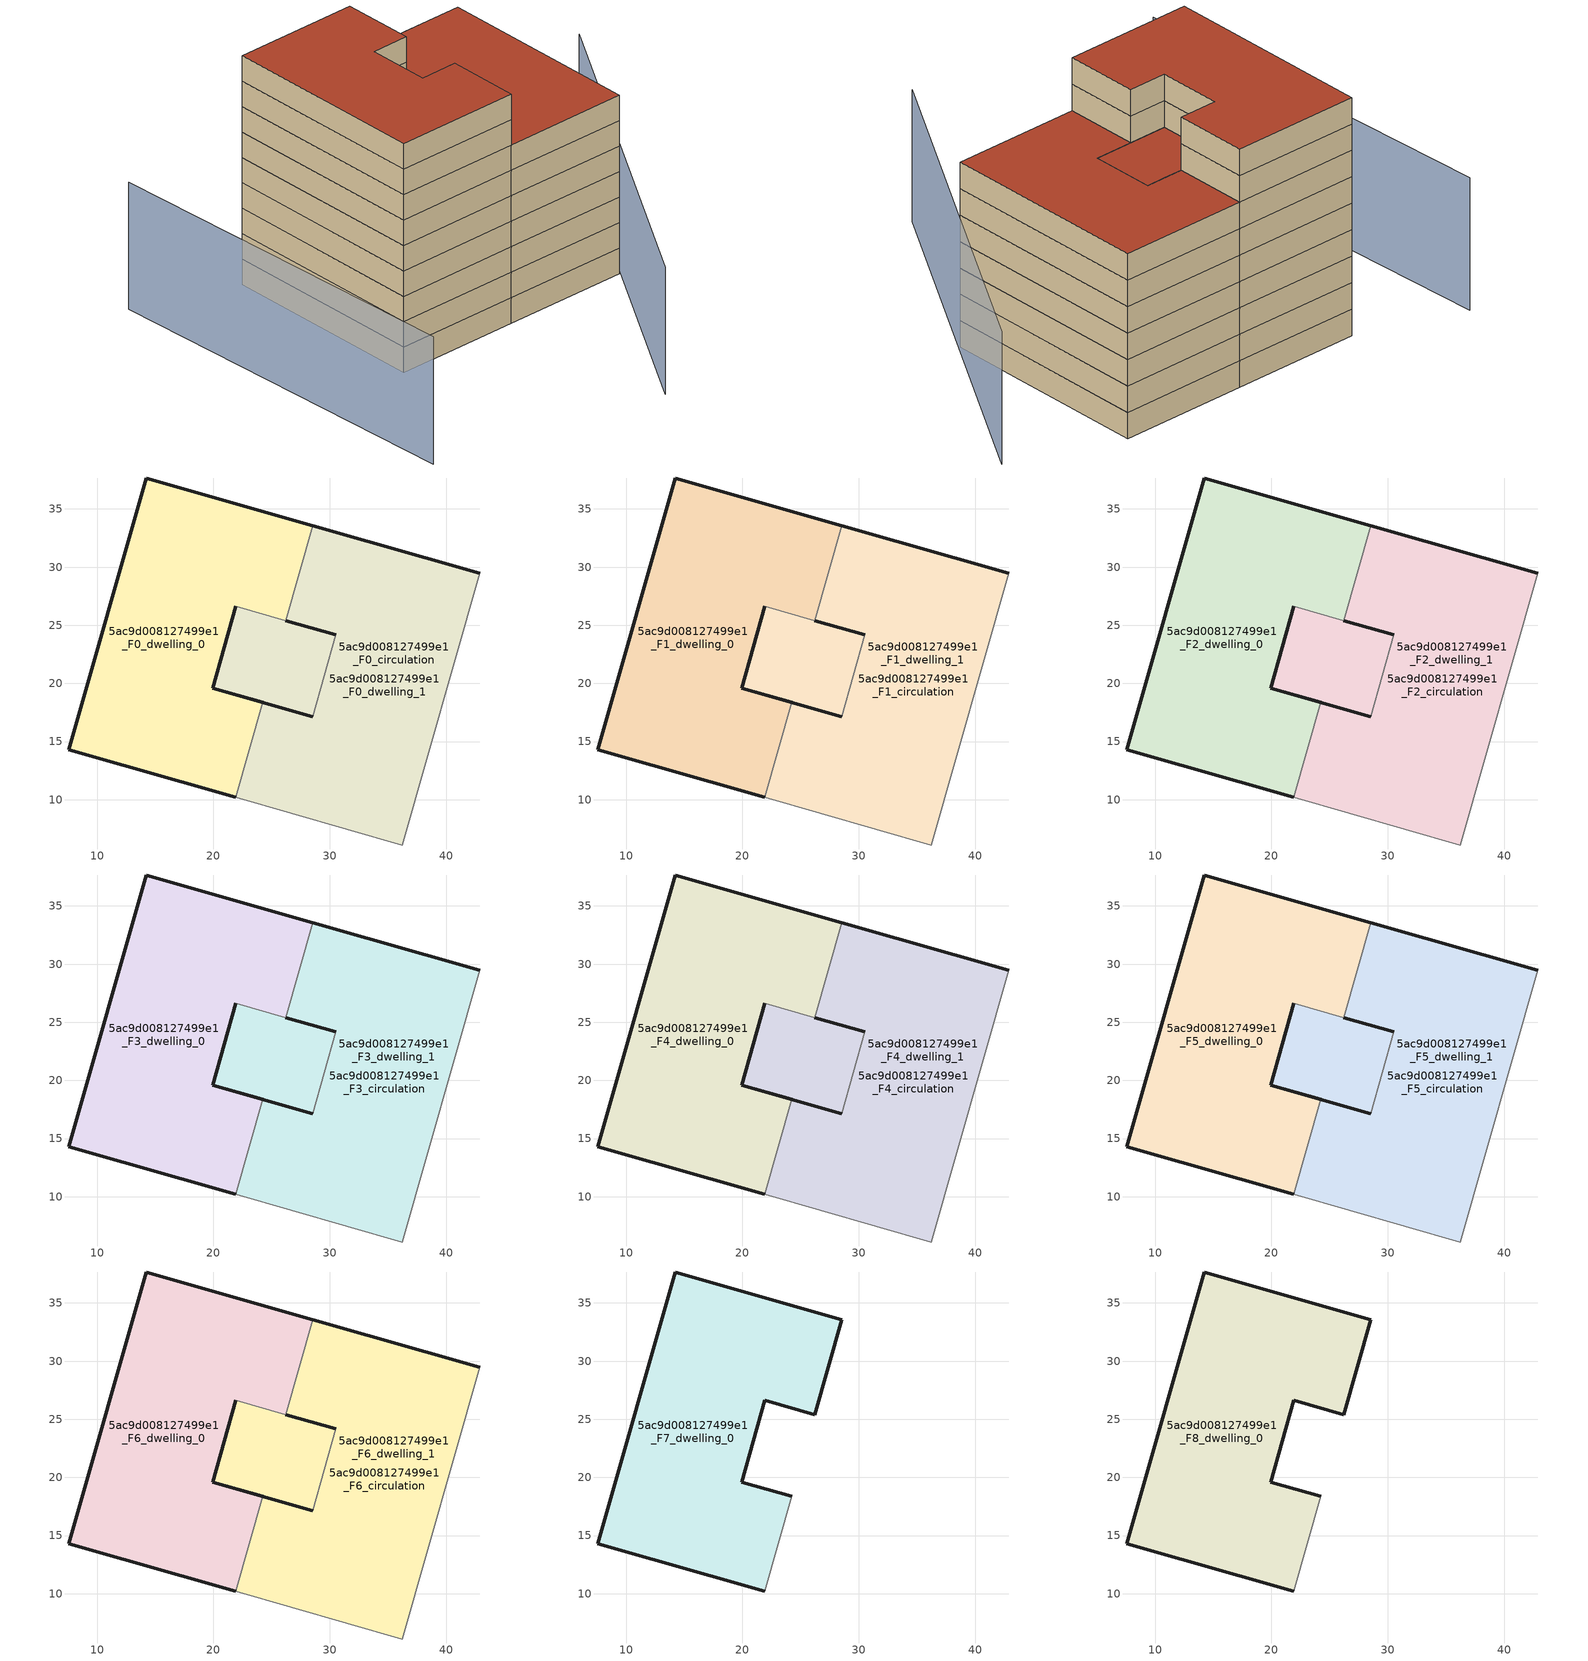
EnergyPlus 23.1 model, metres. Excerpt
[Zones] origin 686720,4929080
5ac9d008127499e1_F0_dwelling_0
 floor ground (EU_floor_Construction): 28.55,33.58 26.22,25.39 21.92,26.62 19.92,19.6 24.22,18.38 21.89,10.19 7.55,14.28 14.21,37.66 z0
 wall outside (EU_wall_Construction): 24.22,18.38 19.92,19.6 21.92,26.62 / 28.55,33.58 14.21,37.66 7.55,14.28 21.89,10.19 z0:3
 wall to 5ac9d008127499e1_F0_dwelling_1 (EU_wall_Construction): 21.89,10.19 24.22,18.38 / 26.22,25.39 28.55,33.58 z0:3
 wall to 5ac9d008127499e1_F0_circulation (EU_wall_Construction): 21.92,26.62 26.22,25.39 z0:3
5ac9d008127499e1_F0_dwelling_1
 floor ground (EU_floor_Construction): 30.52,24.17 28.53,17.15 19.92,19.6 21.92,26.62 28.39,24.78 z0; 42.89,29.49 36.23,6.11 21.89,10.19 24.22,18.38 28.53,17.15 30.52,24.17 28.39,24.78 26.22,25.39 28.55,33.58 z0
 wall outside (EU_wall_Construction): 42.89,29.49 28.55,33.58 / 26.22,25.39 30.52,24.17 z0:3
 wall adiabatic (EU_wall_Construction): 30.52,24.17 28.53,17.15 24.22,18.38 / 21.89,10.19 36.23,6.11 42.89,29.49 z0:3
5ac9d008127499e1_F0_circulation
 floor ground (EU_floor_Construction): 30.52,24.17 28.53,17.15 19.92,19.6 21.92,26.62 28.39,24.78 z0; 42.89,29.49 36.23,6.11 21.89,10.19 24.22,18.38 28.53,17.15 30.52,24.17 28.39,24.78 26.22,25.39 28.55,33.58 z0
 wall outside (EU_wall_Construction): 21.92,26.62 19.92,19.6 28.53,17.15 / 30.52,24.17 26.22,25.39 z0:3
 wall adiabatic (EU_wall_Construction): 28.53,17.15 30.52,24.17 z0:3
5ac9d008127499e1_F1_dwelling_0
 floor to 5ac9d008127499e1_F0_dwelling_0 (EU_floor_Construction): 28.55,33.58 26.22,25.39 21.92,26.62 19.92,19.6 24.22,18.38 21.89,10.19 7.55,14.28 14.21,37.66 z3
 wall outside (EU_wall_Construction): 24.22,18.38 19.92,19.6 21.92,26.62 / 28.55,33.58 14.21,37.66 7.55,14.28 21.89,10.19 z3:6
 wall to 5ac9d008127499e1_F1_dwelling_1 (EU_wall_Construction): 21.89,10.19 24.22,18.38 / 26.22,25.39 28.55,33.58 z3:6
 wall to 5ac9d008127499e1_F1_circulation (EU_wall_Construction): 21.92,26.62 26.22,25.39 z3:6
5ac9d008127499e1_F1_dwelling_1
 floor to 5ac9d008127499e1_F0_dwelling_1 (EU_floor_Construction): 42.89,29.49 36.23,6.11 21.89,10.19 24.22,18.38 28.53,17.15 30.52,24.17 28.39,24.78 26.22,25.39 28.55,33.58 z3; 30.52,24.17 28.53,17.15 24.22,18.38 19.92,19.6 21.92,26.62 26.22,25.39 28.39,24.78 z3
 wall outside (EU_wall_Construction): 42.89,29.49 28.55,33.58 / 26.22,25.39 30.52,24.17 z3:6
 wall adiabatic (EU_wall_Construction): 30.52,24.17 28.53,17.15 24.22,18.38 / 21.89,10.19 36.23,6.11 42.89,29.49 z3:6
5ac9d008127499e1_F1_circulation
 floor to 5ac9d008127499e1_F0_circulation (EU_floor_Construction): 30.52,24.17 28.53,17.15 19.92,19.6 21.92,26.62 28.39,24.78 z3; 42.89,29.49 36.23,6.11 21.89,10.19 24.22,18.38 28.53,17.15 30.52,24.17 26.22,25.39 28.55,33.58 z3
 wall outside (EU_wall_Construction): 21.92,26.62 19.92,19.6 28.53,17.15 / 30.52,24.17 26.22,25.39 z3:6
 wall adiabatic (EU_wall_Construction): 28.53,17.15 30.52,24.17 z3:6
5ac9d008127499e1_F2_dwelling_0
 floor to 5ac9d008127499e1_F1_dwelling_0 (EU_floor_Construction): 28.55,33.58 26.22,25.39 21.92,26.62 19.92,19.6 24.22,18.38 21.89,10.19 7.55,14.28 14.21,37.66 z6
 wall outside (EU_wall_Construction): 24.22,18.38 19.92,19.6 21.92,26.62 / 28.55,33.58 14.21,37.66 7.55,14.28 21.89,10.19 z6:9
 wall to 5ac9d008127499e1_F2_dwelling_1 (EU_wall_Construction): 21.89,10.19 24.22,18.38 / 26.22,25.39 28.55,33.58 z6:9
 wall to 5ac9d008127499e1_F2_circulation (EU_wall_Construction): 21.92,26.62 26.22,25.39 z6:9
5ac9d008127499e1_F2_dwelling_1
 floor to 5ac9d008127499e1_F1_dwelling_1 (EU_floor_Construction): 42.89,29.49 36.23,6.11 21.89,10.19 24.22,18.38 28.53,17.15 30.52,24.17 28.39,24.78 26.22,25.39 28.55,33.58 z6; 30.52,24.17 28.53,17.15 24.22,18.38 19.92,19.6 21.92,26.62 26.22,25.39 28.39,24.78 z6
 wall outside (EU_wall_Construction): 42.89,29.49 28.55,33.58 / 26.22,25.39 30.52,24.17 z6:9
 wall adiabatic (EU_wall_Construction): 30.52,24.17 28.53,17.15 24.22,18.38 / 21.89,10.19 36.23,6.11 42.89,29.49 z6:9
5ac9d008127499e1_F2_circulation
 floor to 5ac9d008127499e1_F1_circulation (EU_floor_Construction): 30.52,24.17 28.53,17.15 19.92,19.6 21.92,26.62 28.39,24.78 z6; 42.89,29.49 36.23,6.11 21.89,10.19 24.22,18.38 28.53,17.15 30.52,24.17 26.22,25.39 28.55,33.58 z6
 wall outside (EU_wall_Construction): 21.92,26.62 19.92,19.6 28.53,17.15 / 30.52,24.17 26.22,25.39 z6:9
 wall adiabatic (EU_wall_Construction): 28.53,17.15 30.52,24.17 z6:9
5ac9d008127499e1_F3_dwelling_0
 floor to 5ac9d008127499e1_F2_dwelling_0 (EU_floor_Construction): 28.55,33.58 26.22,25.39 21.92,26.62 19.92,19.6 24.22,18.38 21.89,10.19 7.55,14.28 14.21,37.66 z9
 wall outside (EU_wall_Construction): 24.22,18.38 19.92,19.6 21.92,26.62 / 28.55,33.58 14.21,37.66 7.55,14.28 21.89,10.19 z9:12
 wall to 5ac9d008127499e1_F3_dwelling_1 (EU_wall_Construction): 21.89,10.19 24.22,18.38 / 26.22,25.39 28.55,33.58 z9:12
 wall to 5ac9d008127499e1_F3_circulation (EU_wall_Construction): 21.92,26.62 26.22,25.39 z9:12
5ac9d008127499e1_F3_dwelling_1
 floor to 5ac9d008127499e1_F2_dwelling_1 (EU_floor_Construction): 42.89,29.49 36.23,6.11 21.89,10.19 24.22,18.38 28.53,17.15 30.52,24.17 28.39,24.78 26.22,25.39 28.55,33.58 z9; 30.52,24.17 28.53,17.15 24.22,18.38 19.92,19.6 21.92,26.62 26.22,25.39 28.39,24.78 z9
 wall outside (EU_wall_Construction): 42.89,29.49 28.55,33.58 / 26.22,25.39 30.52,24.17 z9:12
 wall adiabatic (EU_wall_Construction): 30.52,24.17 28.53,17.15 24.22,18.38 / 21.89,10.19 36.23,6.11 42.89,29.49 z9:12
5ac9d008127499e1_F3_circulation
 floor to 5ac9d008127499e1_F2_circulation (EU_floor_Construction): 30.52,24.17 28.53,17.15 19.92,19.6 21.92,26.62 28.39,24.78 z9; 42.89,29.49 36.23,6.11 21.89,10.19 24.22,18.38 28.53,17.15 30.52,24.17 26.22,25.39 28.55,33.58 z9
 wall outside (EU_wall_Construction): 21.92,26.62 19.92,19.6 28.53,17.15 / 30.52,24.17 26.22,25.39 z9:12
 wall adiabatic (EU_wall_Construction): 28.53,17.15 30.52,24.17 z9:12
5ac9d008127499e1_F4_dwelling_0
 floor to 5ac9d008127499e1_F3_dwelling_0 (EU_floor_Construction): 28.55,33.58 26.22,25.39 21.92,26.62 19.92,19.6 24.22,18.38 21.89,10.19 7.55,14.28 14.21,37.66 z12
 wall outside (EU_wall_Construction): 24.22,18.38 19.92,19.6 21.92,26.62 / 28.55,33.58 14.21,37.66 7.55,14.28 21.89,10.19 z12:15
 wall to 5ac9d008127499e1_F4_dwelling_1 (EU_wall_Construction): 21.89,10.19 24.22,18.38 / 26.22,25.39 28.55,33.58 z12:15
 wall to 5ac9d008127499e1_F4_circulation (EU_wall_Construction): 21.92,26.62 26.22,25.39 z12:15
5ac9d008127499e1_F4_dwelling_1
 floor to 5ac9d008127499e1_F3_dwelling_1 (EU_floor_Construction): 42.89,29.49 36.23,6.11 21.89,10.19 24.22,18.38 28.53,17.15 30.52,24.17 28.39,24.78 26.22,25.39 28.55,33.58 z12; 30.52,24.17 28.53,17.15 24.22,18.38 19.92,19.6 21.92,26.62 26.22,25.39 28.39,24.78 z12
 wall outside (EU_wall_Construction): 42.89,29.49 28.55,33.58 / 26.22,25.39 30.52,24.17 z12:15
 wall adiabatic (EU_wall_Construction): 30.52,24.17 28.53,17.15 24.22,18.38 / 21.89,10.19 36.23,6.11 42.89,29.49 z12:15
5ac9d008127499e1_F4_circulation
 floor to 5ac9d008127499e1_F3_circulation (EU_floor_Construction): 30.52,24.17 28.53,17.15 19.92,19.6 21.92,26.62 28.39,24.78 z12; 42.89,29.49 36.23,6.11 21.89,10.19 24.22,18.38 28.53,17.15 30.52,24.17 26.22,25.39 28.55,33.58 z12
 wall outside (EU_wall_Construction): 21.92,26.62 19.92,19.6 28.53,17.15 / 30.52,24.17 26.22,25.39 z12:15
 wall adiabatic (EU_wall_Construction): 28.53,17.15 30.52,24.17 z12:15
5ac9d008127499e1_F5_dwelling_0
 floor to 5ac9d008127499e1_F4_dwelling_0 (EU_floor_Construction): 28.55,33.58 26.22,25.39 21.92,26.62 19.92,19.6 24.22,18.38 21.89,10.19 7.55,14.28 14.21,37.66 z15
 wall outside (EU_wall_Construction): 24.22,18.38 19.92,19.6 21.92,26.62 / 28.55,33.58 14.21,37.66 7.55,14.28 21.89,10.19 z15:18
 wall to 5ac9d008127499e1_F5_dwelling_1 (EU_wall_Construction): 21.89,10.19 24.22,18.38 / 26.22,25.39 28.55,33.58 z15:18
 wall to 5ac9d008127499e1_F5_circulation (EU_wall_Construction): 21.92,26.62 26.22,25.39 z15:18
5ac9d008127499e1_F5_dwelling_1
 floor to 5ac9d008127499e1_F4_dwelling_1 (EU_floor_Construction): 42.89,29.49 36.23,6.11 21.89,10.19 24.22,18.38 28.53,17.15 30.52,24.17 28.39,24.78 26.22,25.39 28.55,33.58 z15; 30.52,24.17 28.53,17.15 24.22,18.38 19.92,19.6 21.92,26.62 26.22,25.39 28.39,24.78 z15
 wall outside (EU_wall_Construction): 42.89,29.49 28.55,33.58 / 26.22,25.39 30.52,24.17 z15:18
 wall adiabatic (EU_wall_Construction): 30.52,24.17 28.53,17.15 24.22,18.38 / 21.89,10.19 36.23,6.11 42.89,29.49 z15:18
5ac9d008127499e1_F5_circulation
 floor to 5ac9d008127499e1_F4_circulation (EU_floor_Construction): 30.52,24.17 28.53,17.15 19.92,19.6 21.92,26.62 28.39,24.78 z15; 42.89,29.49 36.23,6.11 21.89,10.19 24.22,18.38 28.53,17.15 30.52,24.17 26.22,25.39 28.55,33.58 z15
 wall outside (EU_wall_Construction): 21.92,26.62 19.92,19.6 28.53,17.15 / 30.52,24.17 26.22,25.39 z15:18
 wall adiabatic (EU_wall_Construction): 28.53,17.15 30.52,24.17 z15:18
5ac9d008127499e1_F6_dwelling_0
 floor to 5ac9d008127499e1_F5_dwelling_0 (EU_floor_Construction): 28.55,33.58 26.22,25.39 21.92,26.62 19.92,19.6 24.22,18.38 21.89,10.19 7.55,14.28 14.21,37.66 z18
 wall outside (EU_wall_Construction): 24.22,18.38 19.92,19.6 21.92,26.62 / 28.55,33.58 14.21,37.66 7.55,14.28 21.89,10.19 z18:21
 wall to 5ac9d008127499e1_F6_dwelling_1 (EU_wall_Construction): 21.89,10.19 24.22,18.38 / 26.22,25.39 28.55,33.58 z18:21
 wall to 5ac9d008127499e1_F6_circulation (EU_wall_Construction): 21.92,26.62 26.22,25.39 z18:21
5ac9d008127499e1_F6_dwelling_1
 floor to 5ac9d008127499e1_F5_dwelling_1 (EU_floor_Construction): 42.89,29.49 36.23,6.11 21.89,10.19 24.22,18.38 28.53,17.15 30.52,24.17 28.39,24.78 26.22,25.39 28.55,33.58 z18; 30.52,24.17 28.53,17.15 24.22,18.38 19.92,19.6 21.92,26.62 26.22,25.39 28.39,24.78 z18
 wall outside (EU_wall_Construction): 42.89,29.49 28.55,33.58 / 26.22,25.39 30.52,24.17 z18:21
 wall adiabatic (EU_wall_Construction): 30.52,24.17 28.53,17.15 24.22,18.38 / 21.89,10.19 36.23,6.11 42.89,29.49 z18:21
 roof outside (EU_roof_Construction): 36.23,6.11 42.89,29.49 28.55,33.58 26.22,25.39 28.39,24.78 30.52,24.17 28.53,17.15 24.22,18.38 21.89,10.19 z21; 28.53,17.15 30.52,24.17 28.39,24.78 21.92,26.62 19.92,19.6 z21
5ac9d008127499e1_F6_circulation
 floor to 5ac9d008127499e1_F5_circulation (EU_floor_Construction): 30.52,24.17 28.53,17.15 19.92,19.6 21.92,26.62 28.39,24.78 z18; 42.89,29.49 36.23,6.11 21.89,10.19 24.22,18.38 28.53,17.15 30.52,24.17 26.22,25.39 28.55,33.58 z18
 wall outside (EU_wall_Construction): 21.92,26.62 19.92,19.6 28.53,17.15 / 30.52,24.17 26.22,25.39 z18:21
 wall adiabatic (EU_wall_Construction): 28.53,17.15 30.52,24.17 z18:21
 roof outside (EU_roof_Construction): 36.23,6.11 42.89,29.49 28.55,33.58 26.22,25.39 28.39,24.78 30.52,24.17 28.53,17.15 24.22,18.38 21.89,10.19 z21; 28.53,17.15 30.52,24.17 28.39,24.78 21.92,26.62 19.92,19.6 z21
5ac9d008127499e1_F7_dwelling_0
 floor to 5ac9d008127499e1_F6_dwelling_0 (EU_floor_Construction): 28.55,33.58 26.22,25.39 21.92,26.62 19.92,19.6 24.22,18.38 21.89,10.19 7.55,14.28 14.21,37.66 z21
 wall outside (EU_wall_Construction): 24.22,18.38 19.92,19.6 21.92,26.62 26.22,25.39 28.55,33.58 14.21,37.66 7.55,14.28 21.89,10.19 z21:24
 wall adiabatic (EU_wall_Construction): 21.89,10.19 24.22,18.38 z21:24
5ac9d008127499e1_F8_dwelling_0
 floor to 5ac9d008127499e1_F7_dwelling_0 (EU_floor_Construction): 28.55,33.58 26.22,25.39 21.92,26.62 19.92,19.6 24.22,18.38 21.89,10.19 7.55,14.28 14.21,37.66 z24
 wall outside (EU_wall_Construction): 24.22,18.38 19.92,19.6 21.92,26.62 26.22,25.39 28.55,33.58 14.21,37.66 7.55,14.28 21.89,10.19 z24:27
 wall adiabatic (EU_wall_Construction): 21.89,10.19 24.22,18.38 z24:27
 roof outside (EU_roof_Construction): 21.89,10.19 24.22,18.38 19.92,19.6 21.92,26.62 26.22,25.39 28.55,33.58 14.21,37.66 7.55,14.28 z27
shading: 17.76,-10.71 53.53,21.51 / 3.89,44.89 -6.65,2.04 z0:15
[Building]
EU S2 Campaign: North Axis=0; Terrain=City; Solar Distribution=FullExterior
[Site:Location]
Bologna: Latitude=44.5; Longitude=11.25; Time Zone=1; Elevation=37
[SizingPeriod:WeatherFileDays]
AnnualSizingPeriod: Begin Month=1; Begin Day of Month=1; End Month=12; End Day of Month=31; Day of Week for Start Day=Monday; Use Weather File Daylight Saving Period=No; Use Weather File Rain and Snow Indicators=No
[MATERIAL]
EU_InternalMass_Material: Roughness=MediumRough; Thickness=0.1; Conductivity=1; Density=1800; Specific Heat=900; Thermal Absorptance=0.9; Solar Absorptance=0.7; Visible Absorptance=0.7
[MATERIAL:NOMASS] Roughness=MediumRough; Thermal Absorptance=0.9; Solar Absorptance=0.7; Visible Absorptance=0.7
Name | Thermal Resistance
EU_wall_NoMass | 0.905828
EU_roof_NoMass | 0.37593
EU_floor_NoMass | 0.67114
[CONSTRUCTION]
EU_wall_Construction: EU_wall_NoMass
EU_roof_Construction: EU_roof_NoMass
EU_floor_Construction: EU_floor_NoMass
EU_InternalMass_Construction: EU_InternalMass_Material
[ZONE] Type=1; Multiplier=1; Ceiling Height=autocalculate; Floor Area=autocalculate; Part of Total Floor Area=Yes
Name | Volume
5ac9d008127499e1_F0_dwelling_0 | 989.637
5ac9d008127499e1_F1_dwelling_0; 5ac9d008127499e1_F2_dwelling_0; 5ac9d008127499e1_F3_dwelling_0; 5ac9d008127499e1_F4_dwelling_0; 5ac9d008127499e1_F5_dwelling_0; 5ac9d008127499e1_F6_dwelling_0; 5ac9d008127499e1_F7_dwelling_0; 5ac9d008127499e1_F8_dwelling_0 | 989.639
5ac9d008127499e1_F0_dwelling_1; 5ac9d008127499e1_F1_dwelling_1; 5ac9d008127499e1_F2_dwelling_1; 5ac9d008127499e1_F3_dwelling_1; 5ac9d008127499e1_F4_dwelling_1; 5ac9d008127499e1_F5_dwelling_1; 5ac9d008127499e1_F6_dwelling_1; 5ac9d008127499e1_F0_circulation; 5ac9d008127499e1_F1_circulation; 5ac9d008127499e1_F2_circulation; 5ac9d008127499e1_F3_circulation; 5ac9d008127499e1_F4_circulation; 5ac9d008127499e1_F5_circulation; 5ac9d008127499e1_F6_circulation | 1185.39
[INTERNALMASS] Construction=EU_InternalMass_Construction
Name | Zone or ZoneList | Surface Area
5ac9d008127499e1_F0_dwelling_0_EU_InternalMass | 5ac9d008127499e1_F0_dwelling_0 | 329.88
5ac9d008127499e1_F0_dwelling_1_EU_InternalMass | 5ac9d008127499e1_F0_dwelling_1 | 329.88
5ac9d008127499e1_F1_dwelling_0_EU_InternalMass | 5ac9d008127499e1_F1_dwelling_0 | 329.88
5ac9d008127499e1_F1_dwelling_1_EU_InternalMass | 5ac9d008127499e1_F1_dwelling_1 | 329.88
5ac9d008127499e1_F2_dwelling_0_EU_InternalMass | 5ac9d008127499e1_F2_dwelling_0 | 329.88
5ac9d008127499e1_F2_dwelling_1_EU_InternalMass | 5ac9d008127499e1_F2_dwelling_1 | 329.88
5ac9d008127499e1_F3_dwelling_0_EU_InternalMass | 5ac9d008127499e1_F3_dwelling_0 | 329.88
5ac9d008127499e1_F3_dwelling_1_EU_InternalMass | 5ac9d008127499e1_F3_dwelling_1 | 329.88
5ac9d008127499e1_F4_dwelling_0_EU_InternalMass | 5ac9d008127499e1_F4_dwelling_0 | 329.88
5ac9d008127499e1_F4_dwelling_1_EU_InternalMass | 5ac9d008127499e1_F4_dwelling_1 | 329.88
5ac9d008127499e1_F5_dwelling_0_EU_InternalMass | 5ac9d008127499e1_F5_dwelling_0 | 329.88
5ac9d008127499e1_F5_dwelling_1_EU_InternalMass | 5ac9d008127499e1_F5_dwelling_1 | 329.88
5ac9d008127499e1_F6_dwelling_0_EU_InternalMass | 5ac9d008127499e1_F6_dwelling_0 | 329.88
5ac9d008127499e1_F6_dwelling_1_EU_InternalMass | 5ac9d008127499e1_F6_dwelling_1 | 329.88
5ac9d008127499e1_F7_dwelling_0_EU_InternalMass | 5ac9d008127499e1_F7_dwelling_0 | 725.735
5ac9d008127499e1_F8_dwelling_0_EU_InternalMass | 5ac9d008127499e1_F8_dwelling_0 | 725.735
[OTHEREQUIPMENT] Fuel Type=Electricity; Design Level Calculation Method=Watts/Area; Power per Zone Floor Area=1; Fraction Latent=0; Fraction Radiant=0; Fraction Lost=0; Carbon Dioxide Generation Rate=0; EndUse Subcategory=EU_Step8_InternalGains
Name | Zone or ZoneList or Space or SpaceList | Schedule
EU_Step8_InternalGain_5ac9d008127499e1_F0_dwelling_0_f000 | 5ac9d008127499e1_F0_dwelling_0 | EU_Step8_GainSchedule_5ac9d008127499e1_F0_dwelling_0_f000
EU_Step8_InternalGain_5ac9d008127499e1_F0_dwelling_1_f000 | 5ac9d008127499e1_F0_dwelling_1 | EU_Step8_GainSchedule_5ac9d008127499e1_F0_dwelling_1_f000
EU_Step8_InternalGain_5ac9d008127499e1_F1_dwelling_0_f000 | 5ac9d008127499e1_F1_dwelling_0 | EU_Step8_GainSchedule_5ac9d008127499e1_F1_dwelling_0_f000
EU_Step8_InternalGain_5ac9d008127499e1_F1_dwelling_1_f000 | 5ac9d008127499e1_F1_dwelling_1 | EU_Step8_GainSchedule_5ac9d008127499e1_F1_dwelling_1_f000
EU_Step8_InternalGain_5ac9d008127499e1_F2_dwelling_0_f000 | 5ac9d008127499e1_F2_dwelling_0 | EU_Step8_GainSchedule_5ac9d008127499e1_F2_dwelling_0_f000
EU_Step8_InternalGain_5ac9d008127499e1_F2_dwelling_1_f000 | 5ac9d008127499e1_F2_dwelling_1 | EU_Step8_GainSchedule_5ac9d008127499e1_F2_dwelling_1_f000
EU_Step8_InternalGain_5ac9d008127499e1_F3_dwelling_0_f000 | 5ac9d008127499e1_F3_dwelling_0 | EU_Step8_GainSchedule_5ac9d008127499e1_F3_dwelling_0_f000
EU_Step8_InternalGain_5ac9d008127499e1_F3_dwelling_1_f000 | 5ac9d008127499e1_F3_dwelling_1 | EU_Step8_GainSchedule_5ac9d008127499e1_F3_dwelling_1_f000
EU_Step8_InternalGain_5ac9d008127499e1_F4_dwelling_0_f000 | 5ac9d008127499e1_F4_dwelling_0 | EU_Step8_GainSchedule_5ac9d008127499e1_F4_dwelling_0_f000
EU_Step8_InternalGain_5ac9d008127499e1_F4_dwelling_1_f000 | 5ac9d008127499e1_F4_dwelling_1 | EU_Step8_GainSchedule_5ac9d008127499e1_F4_dwelling_1_f000
EU_Step8_InternalGain_5ac9d008127499e1_F5_dwelling_0_f000 | 5ac9d008127499e1_F5_dwelling_0 | EU_Step8_GainSchedule_5ac9d008127499e1_F5_dwelling_0_f000
EU_Step8_InternalGain_5ac9d008127499e1_F5_dwelling_1_f000 | 5ac9d008127499e1_F5_dwelling_1 | EU_Step8_GainSchedule_5ac9d008127499e1_F5_dwelling_1_f000
EU_Step8_InternalGain_5ac9d008127499e1_F6_dwelling_0_f000 | 5ac9d008127499e1_F6_dwelling_0 | EU_Step8_GainSchedule_5ac9d008127499e1_F6_dwelling_0_f000
EU_Step8_InternalGain_5ac9d008127499e1_F6_dwelling_1_f000 | 5ac9d008127499e1_F6_dwelling_1 | EU_Step8_GainSchedule_5ac9d008127499e1_F6_dwelling_1_f000
EU_Step8_InternalGain_5ac9d008127499e1_F7_dwelling_0_f000 | 5ac9d008127499e1_F7_dwelling_0 | EU_Step8_GainSchedule_5ac9d008127499e1_F7_dwelling_0_f000
EU_Step8_InternalGain_5ac9d008127499e1_F8_dwelling_0_f000 | 5ac9d008127499e1_F8_dwelling_0 | EU_Step8_GainSchedule_5ac9d008127499e1_F8_dwelling_0_f000
[ZONEINFILTRATION:DESIGNFLOWRATE] Schedule=EU_AlwaysOn; Design Flow Rate Calculation Method=Flow/Area; Flow Rate per Floor Area=0.0005; Constant Term Coefficient=1; Temperature Term Coefficient=0; Velocity Term Coefficient=0; Velocity Squared Term Coefficient=0
Name | Zone or ZoneList or Space or SpaceList
EU_Circulation_Infiltration_5ac9d008127499e1_F0_circulation | 5ac9d008127499e1_F0_circulation
EU_Circulation_Infiltration_5ac9d008127499e1_F1_circulation | 5ac9d008127499e1_F1_circulation
EU_Circulation_Infiltration_5ac9d008127499e1_F2_circulation | 5ac9d008127499e1_F2_circulation
EU_Circulation_Infiltration_5ac9d008127499e1_F3_circulation | 5ac9d008127499e1_F3_circulation
EU_Circulation_Infiltration_5ac9d008127499e1_F4_circulation | 5ac9d008127499e1_F4_circulation
EU_Circulation_Infiltration_5ac9d008127499e1_F5_circulation | 5ac9d008127499e1_F5_circulation
EU_Circulation_Infiltration_5ac9d008127499e1_F6_circulation | 5ac9d008127499e1_F6_circulation
[ZONEVENTILATION:DESIGNFLOWRATE] Schedule=EU_AlwaysOn; Design Flow Rate Calculation Method=AirChanges/Hour; Air Changes per Hour=0.73129; Ventilation Type=Natural; Fan Pressure Rise=0; Fan Total Efficiency=1; Constant Term Coefficient=1; Temperature Term Coefficient=0; Velocity Term Coefficient=0; Velocity Squared Term Coefficient=0; Minimum Indoor Temperature=-100; Maximum Indoor Temperature=100; Delta Temperature=-100; Minimum Outdoor Temperature=-100; Maximum Outdoor Temperature=100; Maximum Wind Speed=40
Name | Zone or ZoneList or Space or SpaceList
EU_ConstantAir_5ac9d008127499e1_F0_dwelling_0 | 5ac9d008127499e1_F0_dwelling_0
EU_ConstantAir_5ac9d008127499e1_F0_dwelling_1 | 5ac9d008127499e1_F0_dwelling_1
EU_ConstantAir_5ac9d008127499e1_F1_dwelling_0 | 5ac9d008127499e1_F1_dwelling_0
EU_ConstantAir_5ac9d008127499e1_F1_dwelling_1 | 5ac9d008127499e1_F1_dwelling_1
EU_ConstantAir_5ac9d008127499e1_F2_dwelling_0 | 5ac9d008127499e1_F2_dwelling_0
EU_ConstantAir_5ac9d008127499e1_F2_dwelling_1 | 5ac9d008127499e1_F2_dwelling_1
EU_ConstantAir_5ac9d008127499e1_F3_dwelling_0 | 5ac9d008127499e1_F3_dwelling_0
EU_ConstantAir_5ac9d008127499e1_F3_dwelling_1 | 5ac9d008127499e1_F3_dwelling_1
EU_ConstantAir_5ac9d008127499e1_F4_dwelling_0 | 5ac9d008127499e1_F4_dwelling_0
EU_ConstantAir_5ac9d008127499e1_F4_dwelling_1 | 5ac9d008127499e1_F4_dwelling_1
EU_ConstantAir_5ac9d008127499e1_F5_dwelling_0 | 5ac9d008127499e1_F5_dwelling_0
EU_ConstantAir_5ac9d008127499e1_F5_dwelling_1 | 5ac9d008127499e1_F5_dwelling_1
EU_ConstantAir_5ac9d008127499e1_F6_dwelling_0 | 5ac9d008127499e1_F6_dwelling_0
EU_ConstantAir_5ac9d008127499e1_F6_dwelling_1 | 5ac9d008127499e1_F6_dwelling_1
EU_ConstantAir_5ac9d008127499e1_F7_dwelling_0 | 5ac9d008127499e1_F7_dwelling_0
EU_ConstantAir_5ac9d008127499e1_F8_dwelling_0 | 5ac9d008127499e1_F8_dwelling_0
[HVACTEMPLATE:THERMOSTAT] Constant Heating Setpoint=20; Constant Cooling Setpoint=50
EU_HeatOnly_5ac9d008127499e1_F0_dwelling_0; EU_HeatOnly_5ac9d008127499e1_F0_dwelling_1; EU_HeatOnly_5ac9d008127499e1_F1_dwelling_0; EU_HeatOnly_5ac9d008127499e1_F1_dwelling_1; EU_HeatOnly_5ac9d008127499e1_F2_dwelling_0; EU_HeatOnly_5ac9d008127499e1_F2_dwelling_1; EU_HeatOnly_5ac9d008127499e1_F3_dwelling_0; EU_HeatOnly_5ac9d008127499e1_F3_dwelling_1; EU_HeatOnly_5ac9d008127499e1_F4_dwelling_0; EU_HeatOnly_5ac9d008127499e1_F4_dwelling_1; EU_HeatOnly_5ac9d008127499e1_F5_dwelling_0; EU_HeatOnly_5ac9d008127499e1_F5_dwelling_1; EU_HeatOnly_5ac9d008127499e1_F6_dwelling_0; EU_HeatOnly_5ac9d008127499e1_F6_dwelling_1; EU_HeatOnly_5ac9d008127499e1_F7_dwelling_0; EU_HeatOnly_5ac9d008127499e1_F8_dwelling_0
[HVACTEMPLATE:ZONE:IDEALLOADSAIRSYSTEM] System Availability Schedule=EU_AlwaysOn; Maximum Heating Supply Air Temperature=50; Minimum Cooling Supply Air Temperature=13; Maximum Heating Supply Air Humidity Ratio=0.0156; Minimum Cooling Supply Air Humidity Ratio=0.0077; Heating Limit=NoLimit; Cooling Limit=NoLimit; Heating Availability Schedule=EU_AlwaysOn; Cooling Availability Schedule=EU_CoolingOff; Dehumidification Control Type=ConstantSensibleHeatRatio; Cooling Sensible Heat Ratio=0.7; Dehumidification Setpoint=60; Humidification Control Type=None; Humidification Setpoint=30; Outdoor Air Method=None; Outdoor Air Flow Rate per Person=0.00944; Outdoor Air Flow Rate per Zone Floor Area=0; Outdoor Air Flow Rate per Zone=0; Demand Controlled Ventilation Type=None; Outdoor Air Economizer Type=NoEconomizer; Heat Recovery Type=None; Sensible Heat Recovery Effectiveness=0.7; Latent Heat Recovery Effectiveness=0.65
Name | Template Thermostat
5ac9d008127499e1_F0_dwelling_0 | EU_HeatOnly_5ac9d008127499e1_F0_dwelling_0
5ac9d008127499e1_F0_dwelling_1 | EU_HeatOnly_5ac9d008127499e1_F0_dwelling_1
5ac9d008127499e1_F1_dwelling_0 | EU_HeatOnly_5ac9d008127499e1_F1_dwelling_0
5ac9d008127499e1_F1_dwelling_1 | EU_HeatOnly_5ac9d008127499e1_F1_dwelling_1
5ac9d008127499e1_F2_dwelling_0 | EU_HeatOnly_5ac9d008127499e1_F2_dwelling_0
5ac9d008127499e1_F2_dwelling_1 | EU_HeatOnly_5ac9d008127499e1_F2_dwelling_1
5ac9d008127499e1_F3_dwelling_0 | EU_HeatOnly_5ac9d008127499e1_F3_dwelling_0
5ac9d008127499e1_F3_dwelling_1 | EU_HeatOnly_5ac9d008127499e1_F3_dwelling_1
5ac9d008127499e1_F4_dwelling_0 | EU_HeatOnly_5ac9d008127499e1_F4_dwelling_0
5ac9d008127499e1_F4_dwelling_1 | EU_HeatOnly_5ac9d008127499e1_F4_dwelling_1
5ac9d008127499e1_F5_dwelling_0 | EU_HeatOnly_5ac9d008127499e1_F5_dwelling_0
5ac9d008127499e1_F5_dwelling_1 | EU_HeatOnly_5ac9d008127499e1_F5_dwelling_1
5ac9d008127499e1_F6_dwelling_0 | EU_HeatOnly_5ac9d008127499e1_F6_dwelling_0
5ac9d008127499e1_F6_dwelling_1 | EU_HeatOnly_5ac9d008127499e1_F6_dwelling_1
5ac9d008127499e1_F7_dwelling_0 | EU_HeatOnly_5ac9d008127499e1_F7_dwelling_0
5ac9d008127499e1_F8_dwelling_0 | EU_HeatOnly_5ac9d008127499e1_F8_dwelling_0
[SIZING:ZONE] Zone Cooling Design Supply Air Temperature Input Method=SupplyAirTemperature; Zone Cooling Design Supply Air Temperature=13; Zone Heating Design Supply Air Temperature Input Method=SupplyAirTemperature; Zone Heating Design Supply Air Temperature=50; Zone Cooling Design Supply Air Humidity Ratio=0.008; Zone Heating Design Supply Air Humidity Ratio=0.008; Cooling Design Air Flow Method=DesignDay; Cooling Design Air Flow Rate=0; Cooling Minimum Air Flow per Zone Floor Area=0.000762; Cooling Minimum Air Flow=0; Cooling Minimum Air Flow Fraction=0.2; Heating Design Air Flow Method=DesignDay; Heating Design Air Flow Rate=0; Heating Maximum Air Flow per Zone Floor Area=0.002032; Heating Maximum Air Flow=0.141576; Heating Maximum Air Flow Fraction=0.3; Account for Dedicated Outdoor Air System=No; Dedicated Outdoor Air System Control Strategy=NeutralSupplyAir; Dedicated Outdoor Air Low Setpoint Temperature for Design=autosize; Dedicated Outdoor Air High Setpoint Temperature for Design=autosize; Zone Load Sizing Method=Sensible Load Only No Latent Load; Zone Latent Cooling Design Supply Air Humidity Ratio Input Method=HumidityRatioDifference; Zone Cooling Design Supply Air Humidity Ratio Difference=0.005; Zone Latent Heating Design Supply Air Humidity Ratio Input Method=HumidityRatioDifference; Zone Humidification Design Supply Air Humidity Ratio Difference=0.005
5ac9d008127499e1_F0_dwelling_0; 5ac9d008127499e1_F0_dwelling_1; 5ac9d008127499e1_F1_dwelling_0; 5ac9d008127499e1_F1_dwelling_1; 5ac9d008127499e1_F2_dwelling_0; 5ac9d008127499e1_F2_dwelling_1; 5ac9d008127499e1_F3_dwelling_0; 5ac9d008127499e1_F3_dwelling_1; 5ac9d008127499e1_F4_dwelling_0; 5ac9d008127499e1_F4_dwelling_1; 5ac9d008127499e1_F5_dwelling_0; 5ac9d008127499e1_F5_dwelling_1; 5ac9d008127499e1_F6_dwelling_0; 5ac9d008127499e1_F6_dwelling_1; 5ac9d008127499e1_F7_dwelling_0; 5ac9d008127499e1_F8_dwelling_0
[SCHEDULE:CONSTANT]
Name | Hourly Value
EU_AlwaysOn | 1
EU_CoolingOff | 0
[SCHEDULE:FILE] Column Number=1; Rows to Skip at Top=0; Number of Hours of Data=8760; Column Separator=Comma; Interpolate to Timestep=No; Minutes per Item=60; Adjust Schedule for Daylight Savings=Yes
Name | File
EU_Step8_GainSchedule_5ac9d008127499e1_F0_dwelling_0_f000 | ../../schedules/5ac9d008127499e1/5ac9d008127499e1_F0_dwelling_0_f000_gain.csv
EU_Step8_GainSchedule_5ac9d008127499e1_F0_dwelling_1_f000 | ../../schedules/5ac9d008127499e1/5ac9d008127499e1_F0_dwelling_1_f000_gain.csv
EU_Step8_GainSchedule_5ac9d008127499e1_F1_dwelling_0_f000 | ../../schedules/5ac9d008127499e1/5ac9d008127499e1_F1_dwelling_0_f000_gain.csv
EU_Step8_GainSchedule_5ac9d008127499e1_F1_dwelling_1_f000 | ../../schedules/5ac9d008127499e1/5ac9d008127499e1_F1_dwelling_1_f000_gain.csv
EU_Step8_GainSchedule_5ac9d008127499e1_F2_dwelling_0_f000 | ../../schedules/5ac9d008127499e1/5ac9d008127499e1_F2_dwelling_0_f000_gain.csv
EU_Step8_GainSchedule_5ac9d008127499e1_F2_dwelling_1_f000 | ../../schedules/5ac9d008127499e1/5ac9d008127499e1_F2_dwelling_1_f000_gain.csv
EU_Step8_GainSchedule_5ac9d008127499e1_F3_dwelling_0_f000 | ../../schedules/5ac9d008127499e1/5ac9d008127499e1_F3_dwelling_0_f000_gain.csv
EU_Step8_GainSchedule_5ac9d008127499e1_F3_dwelling_1_f000 | ../../schedules/5ac9d008127499e1/5ac9d008127499e1_F3_dwelling_1_f000_gain.csv
EU_Step8_GainSchedule_5ac9d008127499e1_F4_dwelling_0_f000 | ../../schedules/5ac9d008127499e1/5ac9d008127499e1_F4_dwelling_0_f000_gain.csv
EU_Step8_GainSchedule_5ac9d008127499e1_F4_dwelling_1_f000 | ../../schedules/5ac9d008127499e1/5ac9d008127499e1_F4_dwelling_1_f000_gain.csv
EU_Step8_GainSchedule_5ac9d008127499e1_F5_dwelling_0_f000 | ../../schedules/5ac9d008127499e1/5ac9d008127499e1_F5_dwelling_0_f000_gain.csv
EU_Step8_GainSchedule_5ac9d008127499e1_F5_dwelling_1_f000 | ../../schedules/5ac9d008127499e1/5ac9d008127499e1_F5_dwelling_1_f000_gain.csv
EU_Step8_GainSchedule_5ac9d008127499e1_F6_dwelling_0_f000 | ../../schedules/5ac9d008127499e1/5ac9d008127499e1_F6_dwelling_0_f000_gain.csv
EU_Step8_GainSchedule_5ac9d008127499e1_F6_dwelling_1_f000 | ../../schedules/5ac9d008127499e1/5ac9d008127499e1_F6_dwelling_1_f000_gain.csv
EU_Step8_GainSchedule_5ac9d008127499e1_F7_dwelling_0_f000 | ../../schedules/5ac9d008127499e1/5ac9d008127499e1_F7_dwelling_0_f000_gain.csv
EU_Step8_GainSchedule_5ac9d008127499e1_F8_dwelling_0_f000 | ../../schedules/5ac9d008127499e1/5ac9d008127499e1_F8_dwelling_0_f000_gain.csv
